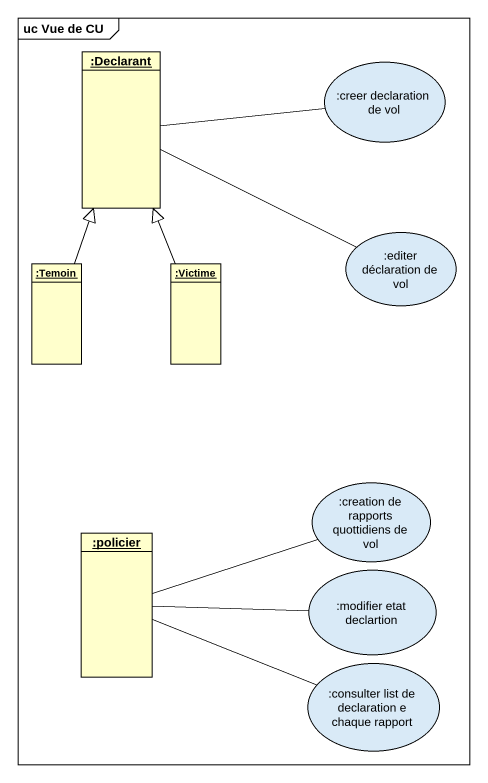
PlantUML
@startuml
mainframe uc Vue de CU
allowmixing
hide circle
hide empty members
object ":Declarant" as Declarant
usecase ":creer declaration de vol" as creer_declaration_de_vol
usecase ":editer déclaration de vol" as editer_déclaration_de_vol
object ":Temoin" as Temoin
object ":Victime" as Victime
usecase ":creation de rapports quottidiens de vol" as creation_de_rapports
object ":policier" as policier
usecase ":modifier etat declartion" as modifier_etat_declartion
usecase ":consulter list de declaration e chaque rapport" as consulter_list_de
Declarant -right- creer_declaration_de_vol
Declarant -right- editer_déclaration_de_vol
Temoin -up-|> Declarant
Victime -up-|> Declarant
policier -right- creation_de_rapports
policier -right- modifier_etat_declartion
policier -right- consulter_list_de
@enduml
